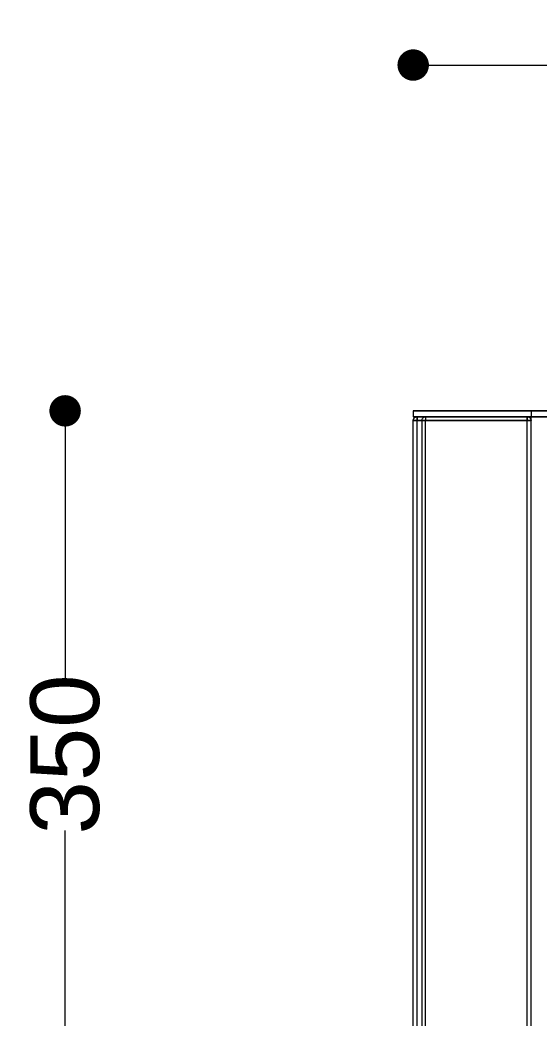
# Model space of a CAD drawing. Header units: millimetres. Extents: x 27990 to 31024, y 14151 to 18280.
# Drawn here: x 28830 to 29094, y 16992 to 17501 of the extents above; entities that cross this region are included whole.
import ezdxf

# ---------------------------------------------------------------- set-up
doc = ezdxf.new("R2010")
doc.units = ezdxf.units.MM
doc.header["$LTSCALE"] = 3
doc.layers.add('Warstwa 1', color=7, linetype='Continuous')
doc.styles.get("Standard").update_dxf_attribs({"font": 'arial.ttf'})
doc.dimstyles.new('MATEUSZ', dxfattribs={"dimtxt": 35, "dimasz": 16, "dimexe": 0.18, "dimexo": 0.0625, "dimgap": 0.09, "dimtad": 0, "dimdec": 0, "dimdsep": 46, "dimtxsty": 'Standard', "dimblk": 'DOT', "dimcen": 0.09, "dimse1": 1, "dimse2": 1, "dimadec": 0, "dimazin": 0, "dimtfac": 1, "dimtdec": 0, "dimtofl": 0, "dimtmove": 0, "dimatfit": 3, "dimfxl": 0, "dimtolj": 1, "dimtzin": 0, "dimlwd": 9, "dimlwe": 9, "dimarcsym": 0})

# ---------------------------------------------------------------- blocks, each defined once
blk = doc.blocks.new('_Dot')
at = {"color": 0, "linetype": 'ByBlock', "lineweight": -2}
blk.add_line((-0.5, 0), (-1, 0), dxfattribs=at)
at = {"color": 0, "linetype": 'ByBlock', "const_width": 0.5}
blk.add_lwpolyline([(-0.25, 0, 1), (0.25, 0, 1)], format="xyb", close=True, dxfattribs=at)
blk = doc.blocks.new('*D19')
at = {"color": 0, "lineweight": 9}
for p, q in [((28852.85, 17285.67), (28852.85, 17165.36)), ((28852.85, 16967.67), (28852.85, 17087.99))]:
    blk.add_line(p, q, dxfattribs=at)
at = {"layer": 'Defpoints', "color": 0}
for p in [(29029.91, 17301.67), (28852.85, 16951.67), (29029.91, 16951.67)]:
    blk.add_point(p, dxfattribs=at)
at = {"color": 0, "lineweight": 9, "xscale": 16, "yscale": 16, "zscale": 16}
for p, rotation in [((28852.85, 17301.67), 90), ((28852.85, 16951.67), 270)]:
    blk.add_blockref('_Dot', p, dxfattribs=dict(at, rotation=rotation))
at = {"color": 0, "insert": (28852.85, 17126.67), "char_height": 35, "attachment_point": 5, "rotation": 90}
blk.add_mtext('\\A1;350', dxfattribs=at)
blk = doc.blocks.new('*D20')
at = {"color": 0, "lineweight": 9}
for p, q in [((29045.91, 17477.79), (29190.51, 17477.79)), ((29413.91, 17477.79), (29269.31, 17477.79))]:
    blk.add_line(p, q, dxfattribs=at)
at = {"layer": 'Defpoints', "color": 0}
for p in [(29429.91, 17477.79), (29029.91, 17301.67), (29429.91, 17301.67)]:
    blk.add_point(p, dxfattribs=at)
at = {"color": 0, "lineweight": 9, "xscale": 16, "yscale": 16, "zscale": 16, "rotation": 180}
blk.add_blockref('_Dot', (29029.91, 17477.79), dxfattribs=at)
at = {"color": 0, "lineweight": 9, "xscale": 16, "yscale": 16, "zscale": 16}
blk.add_blockref('_Dot', (29429.91, 17477.79), dxfattribs=at)
at = {"color": 0, "insert": (29229.91, 17477.79), "char_height": 35, "attachment_point": 5}
blk.add_mtext('\\A1;400', dxfattribs=at)

msp = doc.modelspace()

# ---------------------------------------------------------------- linework, layer by layer
at = {"layer": 'Warstwa 1', "lineweight": 15}
for points in [[(29029.91, 17301.67), (29089.91, 17301.67)], [(29029.91, 17301.67), (29029.91, 17298.67)], [(29029.91, 17301.67), (29029.91, 17301.67)], [(29029.91, 17301.67), (29029.91, 17298.67)], [(29089.91, 17301.67), (29029.91, 17301.67)], [(29369.91, 17301.67), (29089.91, 17301.67)], [(29089.91, 17301.67), (29089.91, 17298.67)], [(29089.91, 17301.67), (29369.91, 17301.67)], [(29089.91, 17301.67), (29089.91, 17298.67)], [(29029.91, 17298.67), (29089.91, 17298.67)], [(29029.91, 17298.67), (29029.91, 17298.67)], [(29089.91, 17298.67), (29029.91, 17298.67)], [(29031.91, 17296.67), (29029.91, 17296.67)], [(29029.91, 16956.67), (29029.91, 17296.67)], [(29029.91, 16956.67), (29029.91, 17296.67)], [(29029.91, 17296.67), (29031.91, 17296.67)], [(29031.91, 17296.67), (29029.91, 17296.67)], [(29029.91, 16956.67), (29029.91, 17296.67)], [(29029.91, 16956.67), (29029.91, 17296.67)], [(29029.91, 17296.67), (29031.91, 17296.67)], [(29031.91, 17296.67), (29029.91, 17296.67)], [(29029.91, 17296.67), (29031.91, 17296.67)], [(29029.91, 16956.67), (29029.91, 17296.67)], [(29029.91, 16956.67), (29029.91, 17296.67)], [(29031.91, 17296.67), (29029.91, 17296.67)], [(29029.91, 16956.67), (29029.91, 17296.67)], [(29029.91, 16956.67), (29029.91, 17296.67)], [(29029.91, 17296.67), (29031.91, 17296.67)], [(29031.91, 17296.67), (29029.91, 17296.67)], [(29029.91, 17296.67), (29031.91, 17296.67)], [(29029.91, 16956.67), (29029.91, 17296.67)], [(29029.91, 16956.67), (29029.91, 17296.67)], [(29031.91, 17296.67), (29029.91, 17296.67)], [(29029.91, 16956.67), (29029.91, 17296.67)], [(29029.91, 17296.67), (29031.91, 17296.67)], [(29029.91, 16956.67), (29029.91, 17296.67)], [(29031.91, 17296.67), (29029.91, 17296.67)], [(29029.91, 16956.67), (29029.91, 17296.67)], [(29029.91, 16956.67), (29029.91, 17296.67)], [(29029.91, 17296.67), (29031.91, 17296.67)], [(29031.91, 17296.67), (29029.91, 17296.67)], [(29029.91, 16956.67), (29029.91, 17296.67)], [(29029.91, 16956.67), (29029.91, 17296.67)], [(29029.91, 17296.67), (29031.91, 17296.67)], [(29029.91, 17296.67), (29031.91, 17296.67)], [(29031.91, 17296.67), (29029.91, 17296.67)], [(29029.91, 16956.67), (29029.91, 17296.67)], [(29029.91, 16956.67), (29029.91, 17296.67)], [(29031.91, 17296.67), (29029.91, 17296.67)], [(29029.91, 16956.67), (29029.91, 17296.67)], [(29029.91, 16956.67), (29029.91, 17296.67)], [(29029.91, 17296.67), (29031.91, 17296.67)], [(29087.91, 17298.67), (29031.91, 17298.67)], [(29031.91, 17298.67), (29031.91, 17296.67)], [(29031.91, 17298.67), (29087.91, 17298.67)], [(29031.91, 17296.67), (29031.91, 17298.67)], [(29087.91, 17298.67), (29031.91, 17298.67)], [(29031.91, 17298.67), (29031.91, 17296.67)], [(29031.91, 17298.67), (29087.91, 17298.67)], [(29031.91, 17296.67), (29031.91, 17298.67)], [(29031.91, 17298.67), (29031.91, 17296.67)], [(29087.91, 17298.67), (29031.91, 17298.67)], [(29031.91, 17298.67), (29087.91, 17298.67)], [(29031.91, 17296.67), (29031.91, 17298.67)], [(29087.91, 17298.67), (29031.91, 17298.67)], [(29031.91, 17298.67), (29031.91, 17296.67)], [(29031.91, 17298.67), (29087.91, 17298.67)], [(29031.91, 17296.67), (29031.91, 17298.67)], [(29031.91, 17298.67), (29031.91, 17296.67)], [(29087.91, 17298.67), (29031.91, 17298.67)], [(29031.91, 17298.67), (29087.91, 17298.67)], [(29031.91, 17296.67), (29031.91, 17298.67)], [(29031.91, 17298.67), (29031.91, 17296.67)], [(29087.91, 17298.67), (29031.91, 17298.67)], [(29031.91, 17298.67), (29087.91, 17298.67)], [(29031.91, 17296.67), (29031.91, 17298.67)], [(29087.91, 17298.67), (29031.91, 17298.67)], [(29031.91, 17298.67), (29031.91, 17296.67)], [(29031.91, 17298.67), (29087.91, 17298.67)], [(29031.91, 17296.67), (29031.91, 17298.67)], [(29087.91, 17298.67), (29031.91, 17298.67)], [(29031.91, 17298.67), (29031.91, 17296.67)], [(29031.91, 17298.67), (29087.91, 17298.67)], [(29031.91, 17296.67), (29031.91, 17298.67)], [(29031.91, 17298.67), (29031.91, 17296.67)], [(29087.91, 17298.67), (29031.91, 17298.67)], [(29031.91, 17298.67), (29087.91, 17298.67)], [(29031.91, 17296.67), (29031.91, 17298.67)], [(29087.91, 17298.67), (29031.91, 17298.67)], [(29031.91, 17298.67), (29031.91, 17296.67)], [(29031.91, 17298.67), (29087.91, 17298.67)], [(29031.91, 17296.67), (29031.91, 17298.67)], [(29031.91, 16956.67), (29031.91, 17296.67)], [(29031.91, 16956.67), (29031.91, 17296.67)], [(29087.91, 17296.67), (29031.91, 17296.67)], [(29031.91, 17296.67), (29087.91, 17296.67)], [(29031.91, 16956.67), (29031.91, 17296.67)], [(29031.91, 16956.67), (29031.91, 17296.67)], [(29087.91, 17296.67), (29031.91, 17296.67)], [(29031.91, 17296.67), (29087.91, 17296.67)], [(29087.91, 17296.67), (29031.91, 17296.67)], [(29031.91, 17296.67), (29087.91, 17296.67)], [(29031.91, 16956.67), (29031.91, 17296.67)], [(29031.91, 16956.67), (29031.91, 17296.67)], [(29031.91, 16956.67), (29031.91, 17296.67)], [(29031.91, 16956.67), (29031.91, 17296.67)], [(29087.91, 17296.67), (29031.91, 17296.67)], [(29031.91, 17296.67), (29087.91, 17296.67)], [(29031.91, 16956.67), (29031.91, 17296.67)], [(29087.91, 17296.67), (29031.91, 17296.67)], [(29031.91, 17296.67), (29087.91, 17296.67)], [(29031.91, 16956.67), (29031.91, 17296.67)], [(29031.91, 16956.67), (29031.91, 17296.67)], [(29087.91, 17296.67), (29031.91, 17296.67)], [(29031.91, 17296.67), (29087.91, 17296.67)], [(29031.91, 16956.67), (29031.91, 17296.67)], [(29031.91, 16956.67), (29031.91, 17296.67)], [(29031.91, 16956.67), (29031.91, 17296.67)], [(29087.91, 17296.67), (29031.91, 17296.67)], [(29031.91, 17296.67), (29087.91, 17296.67)], [(29031.91, 16956.67), (29031.91, 17296.67)], [(29031.91, 16956.67), (29031.91, 17296.67)], [(29087.91, 17296.67), (29031.91, 17296.67)], [(29031.91, 17296.67), (29087.91, 17296.67)], [(29031.91, 16956.67), (29031.91, 17296.67)], [(29087.91, 17296.67), (29031.91, 17296.67)], [(29031.91, 17296.67), (29087.91, 17296.67)], [(29031.91, 16956.67), (29031.91, 17296.67)], [(29031.91, 16956.67), (29031.91, 17296.67)], [(29031.91, 16956.67), (29031.91, 17296.67)], [(29087.91, 17296.67), (29031.91, 17296.67)], [(29031.91, 17296.67), (29087.91, 17296.67)], [(29034.4, 16956.67), (29034.4, 17296.67)], [(29034.4, 17296.67), (29087.84, 17296.67)], [(29034.4, 16956.67), (29034.4, 17296.67)], [(29034.4, 17296.67), (29087.84, 17296.67)], [(29036.25, 17298.67), (29036.25, 17296.67)], [(29036.25, 17298.67), (29087.91, 17298.67)], [(29087.91, 17298.67), (29036.25, 17298.67)], [(29036.25, 17298.67), (29036.25, 17296.67)], [(29036.25, 17298.67), (29087.91, 17298.67)], [(29087.91, 17298.67), (29036.25, 17298.67)], [(29036.25, 16956.67), (29036.25, 17296.67)], [(29087.91, 17296.67), (29036.25, 17296.67)], [(29036.25, 16956.67), (29036.25, 17296.67)], [(29087.91, 17296.67), (29036.25, 17296.67)], [(29087.84, 17296.67), (29089.91, 17296.67)], [(29087.84, 16956.67), (29087.84, 17296.67)], [(29087.84, 17296.67), (29089.91, 17296.67)], [(29087.84, 16956.67), (29087.84, 17296.67)], [(29087.91, 17296.67), (29087.91, 17298.67)], [(29087.91, 17296.67), (29087.91, 17298.67)], [(29087.91, 17298.67), (29087.91, 17296.67)], [(29087.91, 17296.67), (29087.91, 17298.67)], [(29087.91, 17298.67), (29087.91, 17296.67)], [(29087.91, 17298.67), (29087.91, 17296.67)], [(29087.91, 17298.67), (29087.91, 17296.67)], [(29087.91, 17296.67), (29087.91, 17298.67)], [(29087.91, 17298.67), (29087.91, 17296.67)], [(29087.91, 17296.67), (29087.91, 17298.67)], [(29087.91, 17298.67), (29087.91, 17296.67)], [(29087.91, 17298.67), (29087.91, 17296.67)], [(29087.91, 17298.67), (29087.91, 17296.67)], [(29087.91, 17296.67), (29087.91, 17298.67)], [(29087.91, 17298.67), (29087.91, 17296.67)], [(29087.91, 17296.67), (29087.91, 17298.67)], [(29087.91, 17298.67), (29087.91, 17296.67)], [(29089.91, 17296.67), (29087.91, 17296.67)], [(29087.91, 16956.67), (29087.91, 17296.67)], [(29089.91, 17296.67), (29087.91, 17296.67)], [(29087.91, 16956.67), (29087.91, 17296.67)], [(29089.91, 17296.67), (29087.91, 17296.67)], [(29087.91, 16956.67), (29087.91, 17296.67)], [(29087.91, 16956.67), (29087.91, 17296.67)], [(29087.91, 17296.67), (29089.91, 17296.67)], [(29089.91, 17296.67), (29087.91, 17296.67)], [(29087.91, 16956.67), (29087.91, 17296.67)], [(29087.91, 16956.67), (29087.91, 17296.67)], [(29087.91, 17296.67), (29089.91, 17296.67)], [(29089.91, 17296.67), (29087.91, 17296.67)], [(29087.91, 16956.67), (29087.91, 17296.67)], [(29087.91, 16956.67), (29087.91, 17296.67)], [(29087.91, 17296.67), (29089.91, 17296.67)], [(29089.91, 17296.67), (29087.91, 17296.67)], [(29087.91, 16956.67), (29087.91, 17296.67)], [(29087.91, 16956.67), (29087.91, 17296.67)], [(29087.91, 17296.67), (29089.91, 17296.67)], [(29087.91, 16956.67), (29087.91, 17296.67)], [(29087.91, 17296.67), (29089.91, 17296.67)], [(29089.91, 17296.67), (29087.91, 17296.67)], [(29087.91, 16956.67), (29087.91, 17296.67)], [(29087.91, 16956.67), (29087.91, 17296.67)], [(29087.91, 17296.67), (29089.91, 17296.67)], [(29089.91, 17296.67), (29087.91, 17296.67)], [(29087.91, 16956.67), (29087.91, 17296.67)], [(29089.91, 17296.67), (29087.91, 17296.67)], [(29087.91, 16956.67), (29087.91, 17296.67)], [(29087.91, 16956.67), (29087.91, 17296.67)], [(29087.91, 17296.67), (29089.91, 17296.67)], [(29089.91, 17296.67), (29087.91, 17296.67)], [(29087.91, 16956.67), (29087.91, 17296.67)], [(29087.91, 16956.67), (29087.91, 17296.67)], [(29087.91, 17296.67), (29089.91, 17296.67)], [(29087.91, 16956.67), (29087.91, 17296.67)], [(29087.91, 17296.67), (29089.91, 17296.67)], [(29089.91, 17296.67), (29087.91, 17296.67)], [(29087.91, 16956.67), (29087.91, 17296.67)], [(29089.91, 17296.67), (29087.91, 17296.67)], [(29087.91, 16956.67), (29087.91, 17296.67)], [(29087.91, 16956.67), (29087.91, 17296.67)], [(29087.91, 17296.67), (29089.91, 17296.67)], [(29369.91, 17298.67), (29089.91, 17298.67)], [(29089.91, 17298.67), (29369.91, 17298.67)], [(29089.91, 16954.67), (29089.91, 17298.67)], [(29089.91, 17298.67), (29092.91, 17298.67)], [(29089.91, 16954.67), (29089.91, 17298.67)], [(29089.91, 17298.67), (29092.91, 17298.67)], [(29089.91, 17298.67), (29089.91, 17298.67)], [(29089.91, 16956.67), (29089.91, 17296.67)], [(29089.91, 16956.67), (29089.91, 17296.67)], [(29089.91, 16956.67), (29089.91, 17296.67)], [(29089.91, 16956.67), (29089.91, 17296.67)], [(29089.91, 16956.67), (29089.91, 17296.67)], [(29089.91, 16956.67), (29089.91, 17296.67)], [(29089.91, 16956.67), (29089.91, 17296.67)], [(29089.91, 16956.67), (29089.91, 17296.67)], [(29089.91, 16956.67), (29089.91, 17296.67)], [(29089.91, 16956.67), (29089.91, 17296.67)], [(29089.91, 16956.67), (29089.91, 17296.67)], [(29089.91, 16956.67), (29089.91, 17296.67)], [(29089.91, 16956.67), (29089.91, 17296.67)], [(29089.91, 16956.67), (29089.91, 17296.67)], [(29089.91, 16956.67), (29089.91, 17296.67)], [(29089.91, 16956.67), (29089.91, 17296.67)], [(29089.91, 16956.67), (29089.91, 17296.67)], [(29089.91, 16956.67), (29089.91, 17296.67)], [(29089.91, 16956.67), (29089.91, 17296.67)], [(29089.91, 16956.67), (29089.91, 17296.67)], [(29089.91, 16956.67), (29089.91, 17296.67)], [(29089.91, 16956.67), (29089.91, 17296.67)], [(29089.91, 16956.67), (29089.91, 17296.67)], [(29089.91, 16956.67), (29089.91, 17296.67)], [(29092.91, 17298.67), (29092.91, 17298.67)]]:
    msp.add_lwpolyline(points, dxfattribs=at)
for points, knots in [([(29031.91, 17298.67), (29031.66, 17298.67), (29031.4, 17298.62), (29031.15, 17298.52), (29030.64, 17298.31), (29030.28, 17297.95), (29030.07, 17297.44), (29029.97, 17297.18), (29029.91, 17296.93), (29029.91, 17296.67)], [0, 0, 0, 0, 1, 1, 1, 2, 2, 2, 3, 3, 3, 3]), ([(29029.91, 17296.67), (29029.91, 17296.93), (29029.97, 17297.18), (29030.07, 17297.44), (29030.28, 17297.95), (29030.64, 17298.31), (29031.15, 17298.52), (29031.4, 17298.62), (29031.66, 17298.67), (29031.91, 17298.67)], [0, 0, 0, 0, 1, 1, 1, 2, 2, 2, 3, 3, 3, 3]), ([(29031.91, 17298.67), (29031.66, 17298.67), (29031.4, 17298.62), (29031.15, 17298.52), (29030.64, 17298.31), (29030.28, 17297.95), (29030.07, 17297.44), (29029.97, 17297.18), (29029.91, 17296.93), (29029.91, 17296.67)], [0, 0, 0, 0, 1, 1, 1, 2, 2, 2, 3, 3, 3, 3]), ([(29029.91, 17296.67), (29029.91, 17296.93), (29029.97, 17297.18), (29030.07, 17297.44), (29030.28, 17297.95), (29030.64, 17298.31), (29031.15, 17298.52), (29031.4, 17298.62), (29031.66, 17298.67), (29031.91, 17298.67)], [0, 0, 0, 0, 1, 1, 1, 2, 2, 2, 3, 3, 3, 3]), ([(29029.91, 17296.67), (29029.91, 17296.93), (29029.97, 17297.18), (29030.07, 17297.44), (29030.28, 17297.95), (29030.64, 17298.31), (29031.15, 17298.52), (29031.4, 17298.62), (29031.66, 17298.67), (29031.91, 17298.67)], [0, 0, 0, 0, 1, 1, 1, 2, 2, 2, 3, 3, 3, 3]), ([(29031.91, 17298.67), (29031.66, 17298.67), (29031.4, 17298.62), (29031.15, 17298.52), (29030.64, 17298.31), (29030.28, 17297.95), (29030.07, 17297.44), (29029.97, 17297.18), (29029.91, 17296.93), (29029.91, 17296.67)], [0, 0, 0, 0, 1, 1, 1, 2, 2, 2, 3, 3, 3, 3]), ([(29031.91, 17298.67), (29031.66, 17298.67), (29031.4, 17298.62), (29031.15, 17298.52), (29030.64, 17298.31), (29030.28, 17297.95), (29030.07, 17297.44), (29029.97, 17297.18), (29029.91, 17296.93), (29029.91, 17296.67)], [0, 0, 0, 0, 1, 1, 1, 2, 2, 2, 3, 3, 3, 3]), ([(29029.91, 17296.67), (29029.91, 17296.93), (29029.97, 17297.18), (29030.07, 17297.44), (29030.28, 17297.95), (29030.64, 17298.31), (29031.15, 17298.52), (29031.4, 17298.62), (29031.66, 17298.67), (29031.91, 17298.67)], [0, 0, 0, 0, 1, 1, 1, 2, 2, 2, 3, 3, 3, 3]), ([(29031.91, 17298.67), (29031.66, 17298.67), (29031.4, 17298.62), (29031.15, 17298.52), (29030.64, 17298.31), (29030.28, 17297.95), (29030.07, 17297.44), (29029.97, 17297.18), (29029.91, 17296.93), (29029.91, 17296.67)], [0, 0, 0, 0, 1, 1, 1, 2, 2, 2, 3, 3, 3, 3]), ([(29029.91, 17296.67), (29029.91, 17296.93), (29029.97, 17297.18), (29030.07, 17297.44), (29030.28, 17297.95), (29030.64, 17298.31), (29031.15, 17298.52), (29031.4, 17298.62), (29031.66, 17298.67), (29031.91, 17298.67)], [0, 0, 0, 0, 1, 1, 1, 2, 2, 2, 3, 3, 3, 3]), ([(29031.91, 17298.67), (29031.66, 17298.67), (29031.4, 17298.62), (29031.15, 17298.52), (29030.64, 17298.31), (29030.28, 17297.95), (29030.07, 17297.44), (29029.97, 17297.18), (29029.91, 17296.93), (29029.91, 17296.67)], [0, 0, 0, 0, 1, 1, 1, 2, 2, 2, 3, 3, 3, 3]), ([(29029.91, 17296.67), (29029.91, 17296.93), (29029.97, 17297.18), (29030.07, 17297.44), (29030.28, 17297.95), (29030.64, 17298.31), (29031.15, 17298.52), (29031.4, 17298.62), (29031.66, 17298.67), (29031.91, 17298.67)], [0, 0, 0, 0, 1, 1, 1, 2, 2, 2, 3, 3, 3, 3]), ([(29031.91, 17298.67), (29031.66, 17298.67), (29031.4, 17298.62), (29031.15, 17298.52), (29030.64, 17298.31), (29030.28, 17297.95), (29030.07, 17297.44), (29029.97, 17297.18), (29029.91, 17296.93), (29029.91, 17296.67)], [0, 0, 0, 0, 1, 1, 1, 2, 2, 2, 3, 3, 3, 3]), ([(29029.91, 17296.67), (29029.91, 17296.93), (29029.97, 17297.18), (29030.07, 17297.44), (29030.28, 17297.95), (29030.64, 17298.31), (29031.15, 17298.52), (29031.4, 17298.62), (29031.66, 17298.67), (29031.91, 17298.67)], [0, 0, 0, 0, 1, 1, 1, 2, 2, 2, 3, 3, 3, 3]), ([(29031.91, 17298.67), (29031.66, 17298.67), (29031.4, 17298.62), (29031.15, 17298.52), (29030.64, 17298.31), (29030.28, 17297.95), (29030.07, 17297.44), (29029.97, 17297.18), (29029.91, 17296.93), (29029.91, 17296.67)], [0, 0, 0, 0, 1, 1, 1, 2, 2, 2, 3, 3, 3, 3]), ([(29029.91, 17296.67), (29029.91, 17296.93), (29029.97, 17297.18), (29030.07, 17297.44), (29030.28, 17297.95), (29030.64, 17298.31), (29031.15, 17298.52), (29031.4, 17298.62), (29031.66, 17298.67), (29031.91, 17298.67)], [0, 0, 0, 0, 1, 1, 1, 2, 2, 2, 3, 3, 3, 3]), ([(29031.91, 17298.67), (29031.66, 17298.67), (29031.4, 17298.62), (29031.15, 17298.52), (29030.64, 17298.31), (29030.28, 17297.95), (29030.07, 17297.44), (29029.97, 17297.18), (29029.91, 17296.93), (29029.91, 17296.67)], [0, 0, 0, 0, 1, 1, 1, 2, 2, 2, 3, 3, 3, 3]), ([(29029.91, 17296.67), (29029.91, 17296.93), (29029.97, 17297.18), (29030.07, 17297.44), (29030.28, 17297.95), (29030.64, 17298.31), (29031.15, 17298.52), (29031.4, 17298.62), (29031.66, 17298.67), (29031.91, 17298.67)], [0, 0, 0, 0, 1, 1, 1, 2, 2, 2, 3, 3, 3, 3]), ([(29031.91, 17298.67), (29031.66, 17298.67), (29031.4, 17298.62), (29031.15, 17298.52), (29030.64, 17298.31), (29030.28, 17297.95), (29030.07, 17297.44), (29029.97, 17297.18), (29029.91, 17296.93), (29029.91, 17296.67)], [0, 0, 0, 0, 1, 1, 1, 2, 2, 2, 3, 3, 3, 3]), ([(29029.91, 17296.67), (29029.91, 17296.93), (29029.97, 17297.18), (29030.07, 17297.44), (29030.28, 17297.95), (29030.64, 17298.31), (29031.15, 17298.52), (29031.4, 17298.62), (29031.66, 17298.67), (29031.91, 17298.67)], [0, 0, 0, 0, 1, 1, 1, 2, 2, 2, 3, 3, 3, 3]), ([(29036.25, 17296.67), (29035.97, 17296.67), (29035.42, 17296.67), (29035.18, 17296.67), (29035.01, 17296.67), (29034.98, 17296.67), (29034.73, 17296.67), (29034.59, 17296.67), (29034.38, 17296.67), (29034.32, 17296.67), (29034.27, 17296.67), (29034.31, 17296.67), (29034.4, 17296.67)], [0, 0, 0, 0, 1, 1, 1, 2, 2, 2, 3, 3, 3, 4, 4, 4, 4]), ([(29036.25, 17296.67), (29035.97, 17296.67), (29035.42, 17296.67), (29035.18, 17296.67), (29035.01, 17296.67), (29034.98, 17296.67), (29034.73, 17296.67), (29034.59, 17296.67), (29034.38, 17296.67), (29034.32, 17296.67), (29034.27, 17296.67), (29034.31, 17296.67), (29034.4, 17296.67)], [0, 0, 0, 0, 1, 1, 1, 2, 2, 2, 3, 3, 3, 4, 4, 4, 4]), ([(29034.4, 17296.67), (29034.4, 17296.92), (29034.44, 17297.17), (29034.53, 17297.42), (29034.71, 17297.91), (29035.04, 17298.27), (29035.52, 17298.5), (29035.76, 17298.62), (29036, 17298.67), (29036.25, 17298.67)], [0, 0, 0, 0, 1, 1, 1, 2, 2, 2, 3, 3, 3, 3]), ([(29034.4, 17296.67), (29034.4, 17296.92), (29034.44, 17297.17), (29034.53, 17297.42), (29034.71, 17297.91), (29035.04, 17298.27), (29035.52, 17298.5), (29035.76, 17298.62), (29036, 17298.67), (29036.25, 17298.67)], [0, 0, 0, 0, 1, 1, 1, 2, 2, 2, 3, 3, 3, 3]), ([(29087.91, 17298.67), (29087.89, 17298.67), (29087.9, 17298.64), (29087.9, 17298.61), (29087.9, 17298.58), (29087.89, 17298.56), (29087.89, 17298.53), (29087.88, 17298.5), (29087.88, 17298.46), (29087.88, 17298.43), (29087.88, 17298.38), (29087.87, 17298.34), (29087.87, 17298.3), (29087.87, 17298.25), (29087.87, 17298.19), (29087.87, 17298.14), (29087.86, 17298.07), (29087.86, 17298), (29087.86, 17297.93), (29087.86, 17297.82), (29087.85, 17297.71), (29087.85, 17297.59), (29087.85, 17297.45), (29087.85, 17297.32), (29087.85, 17297.18), (29087.84, 17297.01), (29087.84, 17296.84), (29087.84, 17296.67)], [0, 0, 0, 0, 1, 1, 1, 2, 2, 2, 3, 3, 3, 4, 4, 4, 5, 5, 5, 6, 6, 6, 7, 7, 7, 8, 8, 8, 9, 9, 9, 9]), ([(29087.91, 17298.67), (29087.89, 17298.67), (29087.9, 17298.64), (29087.9, 17298.61), (29087.9, 17298.58), (29087.89, 17298.56), (29087.89, 17298.53), (29087.88, 17298.5), (29087.88, 17298.46), (29087.88, 17298.43), (29087.88, 17298.38), (29087.87, 17298.34), (29087.87, 17298.3), (29087.87, 17298.25), (29087.87, 17298.19), (29087.87, 17298.14), (29087.86, 17298.07), (29087.86, 17298), (29087.86, 17297.93), (29087.86, 17297.82), (29087.85, 17297.71), (29087.85, 17297.59), (29087.85, 17297.45), (29087.85, 17297.32), (29087.85, 17297.18), (29087.84, 17297.01), (29087.84, 17296.84), (29087.84, 17296.67)], [0, 0, 0, 0, 1, 1, 1, 2, 2, 2, 3, 3, 3, 4, 4, 4, 5, 5, 5, 6, 6, 6, 7, 7, 7, 8, 8, 8, 9, 9, 9, 9]), ([(29087.91, 17298.67), (29088.17, 17298.67), (29088.42, 17298.62), (29088.68, 17298.52), (29089.18, 17298.31), (29089.54, 17297.95), (29089.75, 17297.44), (29089.86, 17297.18), (29089.91, 17296.93), (29089.91, 17296.67)], [0, 0, 0, 0, 1, 1, 1, 2, 2, 2, 3, 3, 3, 3]), ([(29089.91, 17296.67), (29089.91, 17296.93), (29089.86, 17297.18), (29089.75, 17297.44), (29089.54, 17297.95), (29089.18, 17298.31), (29088.68, 17298.52), (29088.42, 17298.62), (29088.17, 17298.67), (29087.91, 17298.67)], [0, 0, 0, 0, 1, 1, 1, 2, 2, 2, 3, 3, 3, 3]), ([(29087.91, 17298.67), (29088.17, 17298.67), (29088.42, 17298.62), (29088.68, 17298.52), (29089.18, 17298.31), (29089.54, 17297.95), (29089.75, 17297.44), (29089.86, 17297.18), (29089.91, 17296.93), (29089.91, 17296.67)], [0, 0, 0, 0, 1, 1, 1, 2, 2, 2, 3, 3, 3, 3]), ([(29089.91, 17296.67), (29089.91, 17296.93), (29089.86, 17297.18), (29089.75, 17297.44), (29089.54, 17297.95), (29089.18, 17298.31), (29088.68, 17298.52), (29088.42, 17298.62), (29088.17, 17298.67), (29087.91, 17298.67)], [0, 0, 0, 0, 1, 1, 1, 2, 2, 2, 3, 3, 3, 3]), ([(29087.91, 17298.67), (29088.17, 17298.67), (29088.42, 17298.62), (29088.68, 17298.52), (29089.18, 17298.31), (29089.54, 17297.95), (29089.75, 17297.44), (29089.86, 17297.18), (29089.91, 17296.93), (29089.91, 17296.67)], [0, 0, 0, 0, 1, 1, 1, 2, 2, 2, 3, 3, 3, 3]), ([(29089.91, 17296.67), (29089.91, 17296.93), (29089.86, 17297.18), (29089.75, 17297.44), (29089.54, 17297.95), (29089.18, 17298.31), (29088.68, 17298.52), (29088.42, 17298.62), (29088.17, 17298.67), (29087.91, 17298.67)], [0, 0, 0, 0, 1, 1, 1, 2, 2, 2, 3, 3, 3, 3]), ([(29087.91, 17298.67), (29088.17, 17298.67), (29088.42, 17298.62), (29088.68, 17298.52), (29089.18, 17298.31), (29089.54, 17297.95), (29089.75, 17297.44), (29089.86, 17297.18), (29089.91, 17296.93), (29089.91, 17296.67)], [0, 0, 0, 0, 1, 1, 1, 2, 2, 2, 3, 3, 3, 3]), ([(29089.91, 17296.67), (29089.91, 17296.93), (29089.86, 17297.18), (29089.75, 17297.44), (29089.54, 17297.95), (29089.18, 17298.31), (29088.68, 17298.52), (29088.42, 17298.62), (29088.17, 17298.67), (29087.91, 17298.67)], [0, 0, 0, 0, 1, 1, 1, 2, 2, 2, 3, 3, 3, 3]), ([(29087.91, 17296.67), (29087.91, 17296.84), (29087.91, 17297.02), (29087.91, 17297.19), (29087.91, 17297.34), (29087.91, 17297.49), (29087.91, 17297.63), (29087.91, 17297.74), (29087.91, 17297.84), (29087.91, 17297.95), (29087.91, 17298.01), (29087.91, 17298.08), (29087.91, 17298.15), (29087.91, 17298.21), (29087.91, 17298.28), (29087.91, 17298.34), (29087.91, 17298.38), (29087.91, 17298.42), (29087.91, 17298.45), (29087.91, 17298.48), (29087.91, 17298.49), (29087.91, 17298.53), (29087.91, 17298.57), (29087.92, 17298.61), (29087.91, 17298.64), (29087.91, 17298.65), (29087.91, 17298.66), (29087.91, 17298.67), (29087.92, 17298.67), (29087.92, 17298.67), (29087.91, 17298.67)], [0, 0, 0, 0, 1, 1, 1, 2, 2, 2, 3, 3, 3, 4, 4, 4, 5, 5, 5, 6, 6, 6, 7, 7, 7, 8, 8, 8, 9, 9, 9, 10, 10, 10, 10]), ([(29087.91, 17296.67), (29087.91, 17296.84), (29087.91, 17297.02), (29087.91, 17297.19), (29087.91, 17297.34), (29087.91, 17297.49), (29087.91, 17297.63), (29087.91, 17297.74), (29087.91, 17297.84), (29087.91, 17297.95), (29087.91, 17298.01), (29087.91, 17298.08), (29087.91, 17298.15), (29087.91, 17298.21), (29087.91, 17298.28), (29087.91, 17298.34), (29087.91, 17298.38), (29087.91, 17298.42), (29087.91, 17298.45), (29087.91, 17298.48), (29087.91, 17298.49), (29087.91, 17298.53), (29087.91, 17298.57), (29087.92, 17298.61), (29087.91, 17298.64), (29087.91, 17298.65), (29087.91, 17298.66), (29087.91, 17298.67), (29087.92, 17298.67), (29087.92, 17298.67), (29087.91, 17298.67)], [0, 0, 0, 0, 1, 1, 1, 2, 2, 2, 3, 3, 3, 4, 4, 4, 5, 5, 5, 6, 6, 6, 7, 7, 7, 8, 8, 8, 9, 9, 9, 10, 10, 10, 10]), ([(29087.91, 17298.67), (29088.17, 17298.67), (29088.42, 17298.62), (29088.68, 17298.52), (29089.18, 17298.31), (29089.54, 17297.95), (29089.75, 17297.44), (29089.86, 17297.18), (29089.91, 17296.93), (29089.91, 17296.67)], [0, 0, 0, 0, 1, 1, 1, 2, 2, 2, 3, 3, 3, 3]), ([(29089.91, 17296.67), (29089.91, 17296.93), (29089.86, 17297.18), (29089.75, 17297.44), (29089.54, 17297.95), (29089.18, 17298.31), (29088.68, 17298.52), (29088.42, 17298.62), (29088.17, 17298.67), (29087.91, 17298.67)], [0, 0, 0, 0, 1, 1, 1, 2, 2, 2, 3, 3, 3, 3]), ([(29087.91, 17298.67), (29088.17, 17298.67), (29088.42, 17298.62), (29088.68, 17298.52), (29089.18, 17298.31), (29089.54, 17297.95), (29089.75, 17297.44), (29089.86, 17297.18), (29089.91, 17296.93), (29089.91, 17296.67)], [0, 0, 0, 0, 1, 1, 1, 2, 2, 2, 3, 3, 3, 3]), ([(29089.91, 17296.67), (29089.91, 17296.93), (29089.86, 17297.18), (29089.75, 17297.44), (29089.54, 17297.95), (29089.18, 17298.31), (29088.68, 17298.52), (29088.42, 17298.62), (29088.17, 17298.67), (29087.91, 17298.67)], [0, 0, 0, 0, 1, 1, 1, 2, 2, 2, 3, 3, 3, 3]), ([(29089.91, 17296.67), (29089.91, 17296.93), (29089.86, 17297.18), (29089.75, 17297.44), (29089.54, 17297.95), (29089.18, 17298.31), (29088.68, 17298.52), (29088.42, 17298.62), (29088.17, 17298.67), (29087.91, 17298.67)], [0, 0, 0, 0, 1, 1, 1, 2, 2, 2, 3, 3, 3, 3]), ([(29087.91, 17298.67), (29088.17, 17298.67), (29088.42, 17298.62), (29088.68, 17298.52), (29089.18, 17298.31), (29089.54, 17297.95), (29089.75, 17297.44), (29089.86, 17297.18), (29089.91, 17296.93), (29089.91, 17296.67)], [0, 0, 0, 0, 1, 1, 1, 2, 2, 2, 3, 3, 3, 3]), ([(29089.91, 17296.67), (29089.91, 17296.93), (29089.86, 17297.18), (29089.75, 17297.44), (29089.54, 17297.95), (29089.18, 17298.31), (29088.68, 17298.52), (29088.42, 17298.62), (29088.17, 17298.67), (29087.91, 17298.67)], [0, 0, 0, 0, 1, 1, 1, 2, 2, 2, 3, 3, 3, 3]), ([(29087.91, 17296.67), (29087.91, 17296.84), (29087.91, 17297.02), (29087.91, 17297.19), (29087.91, 17297.34), (29087.91, 17297.49), (29087.91, 17297.63), (29087.91, 17297.74), (29087.91, 17297.84), (29087.91, 17297.95), (29087.91, 17298.01), (29087.91, 17298.08), (29087.91, 17298.15), (29087.91, 17298.21), (29087.91, 17298.28), (29087.91, 17298.34), (29087.91, 17298.38), (29087.91, 17298.42), (29087.91, 17298.45), (29087.91, 17298.48), (29087.91, 17298.49), (29087.91, 17298.53), (29087.91, 17298.57), (29087.92, 17298.61), (29087.91, 17298.64), (29087.91, 17298.65), (29087.91, 17298.66), (29087.91, 17298.67), (29087.92, 17298.67), (29087.92, 17298.67), (29087.91, 17298.67)], [0, 0, 0, 0, 1, 1, 1, 2, 2, 2, 3, 3, 3, 4, 4, 4, 5, 5, 5, 6, 6, 6, 7, 7, 7, 8, 8, 8, 9, 9, 9, 10, 10, 10, 10]), ([(29087.91, 17298.67), (29088.17, 17298.67), (29088.42, 17298.62), (29088.68, 17298.52), (29089.18, 17298.31), (29089.54, 17297.95), (29089.75, 17297.44), (29089.86, 17297.18), (29089.91, 17296.93), (29089.91, 17296.67)], [0, 0, 0, 0, 1, 1, 1, 2, 2, 2, 3, 3, 3, 3]), ([(29087.91, 17298.67), (29088.17, 17298.67), (29088.42, 17298.62), (29088.68, 17298.52), (29089.18, 17298.31), (29089.54, 17297.95), (29089.75, 17297.44), (29089.86, 17297.18), (29089.91, 17296.93), (29089.91, 17296.67)], [0, 0, 0, 0, 1, 1, 1, 2, 2, 2, 3, 3, 3, 3]), ([(29089.91, 17296.67), (29089.91, 17296.93), (29089.86, 17297.18), (29089.75, 17297.44), (29089.54, 17297.95), (29089.18, 17298.31), (29088.68, 17298.52), (29088.42, 17298.62), (29088.17, 17298.67), (29087.91, 17298.67)], [0, 0, 0, 0, 1, 1, 1, 2, 2, 2, 3, 3, 3, 3]), ([(29087.91, 17296.67), (29087.91, 17296.84), (29087.91, 17297.02), (29087.91, 17297.19), (29087.91, 17297.34), (29087.91, 17297.49), (29087.91, 17297.63), (29087.91, 17297.74), (29087.91, 17297.84), (29087.91, 17297.95), (29087.91, 17298.01), (29087.91, 17298.08), (29087.91, 17298.15), (29087.91, 17298.21), (29087.91, 17298.28), (29087.91, 17298.34), (29087.91, 17298.38), (29087.91, 17298.42), (29087.91, 17298.45), (29087.91, 17298.48), (29087.91, 17298.49), (29087.91, 17298.53), (29087.91, 17298.57), (29087.92, 17298.61), (29087.91, 17298.64), (29087.91, 17298.65), (29087.91, 17298.66), (29087.91, 17298.67), (29087.92, 17298.67), (29087.92, 17298.67), (29087.91, 17298.67)], [0, 0, 0, 0, 1, 1, 1, 2, 2, 2, 3, 3, 3, 4, 4, 4, 5, 5, 5, 6, 6, 6, 7, 7, 7, 8, 8, 8, 9, 9, 9, 10, 10, 10, 10]), ([(29087.91, 17298.67), (29088.17, 17298.67), (29088.42, 17298.62), (29088.68, 17298.52), (29089.18, 17298.31), (29089.54, 17297.95), (29089.75, 17297.44), (29089.86, 17297.18), (29089.91, 17296.93), (29089.91, 17296.67)], [0, 0, 0, 0, 1, 1, 1, 2, 2, 2, 3, 3, 3, 3]), ([(29089.91, 17296.67), (29089.91, 17296.93), (29089.86, 17297.18), (29089.75, 17297.44), (29089.54, 17297.95), (29089.18, 17298.31), (29088.68, 17298.52), (29088.42, 17298.62), (29088.17, 17298.67), (29087.91, 17298.67)], [0, 0, 0, 0, 1, 1, 1, 2, 2, 2, 3, 3, 3, 3]), ([(29089.91, 17296.67), (29089.91, 17296.93), (29089.86, 17297.18), (29089.75, 17297.44), (29089.54, 17297.95), (29089.18, 17298.31), (29088.68, 17298.52), (29088.42, 17298.62), (29088.17, 17298.67), (29087.91, 17298.67)], [0, 0, 0, 0, 1, 1, 1, 2, 2, 2, 3, 3, 3, 3]), ([(29087.91, 17298.67), (29088.17, 17298.67), (29088.42, 17298.62), (29088.68, 17298.52), (29089.18, 17298.31), (29089.54, 17297.95), (29089.75, 17297.44), (29089.86, 17297.18), (29089.91, 17296.93), (29089.91, 17296.67)], [0, 0, 0, 0, 1, 1, 1, 2, 2, 2, 3, 3, 3, 3]), ([(29089.91, 17296.67), (29089.91, 17296.93), (29089.86, 17297.18), (29089.75, 17297.44), (29089.54, 17297.95), (29089.18, 17298.31), (29088.68, 17298.52), (29088.42, 17298.62), (29088.17, 17298.67), (29087.91, 17298.67)], [0, 0, 0, 0, 1, 1, 1, 2, 2, 2, 3, 3, 3, 3]), ([(29087.91, 17296.67), (29087.91, 17296.84), (29087.91, 17297.02), (29087.91, 17297.19), (29087.91, 17297.34), (29087.91, 17297.49), (29087.91, 17297.63), (29087.91, 17297.74), (29087.91, 17297.84), (29087.91, 17297.95), (29087.91, 17298.01), (29087.91, 17298.08), (29087.91, 17298.15), (29087.91, 17298.21), (29087.91, 17298.28), (29087.91, 17298.34), (29087.91, 17298.38), (29087.91, 17298.42), (29087.91, 17298.45), (29087.91, 17298.48), (29087.91, 17298.49), (29087.91, 17298.53), (29087.91, 17298.57), (29087.92, 17298.61), (29087.91, 17298.64), (29087.91, 17298.65), (29087.91, 17298.66), (29087.91, 17298.67), (29087.92, 17298.67), (29087.92, 17298.67), (29087.91, 17298.67)], [0, 0, 0, 0, 1, 1, 1, 2, 2, 2, 3, 3, 3, 4, 4, 4, 5, 5, 5, 6, 6, 6, 7, 7, 7, 8, 8, 8, 9, 9, 9, 10, 10, 10, 10]), ([(29087.91, 17298.67), (29088.17, 17298.67), (29088.42, 17298.62), (29088.68, 17298.52), (29089.18, 17298.31), (29089.54, 17297.95), (29089.75, 17297.44), (29089.86, 17297.18), (29089.91, 17296.93), (29089.91, 17296.67)], [0, 0, 0, 0, 1, 1, 1, 2, 2, 2, 3, 3, 3, 3])]:
    msp.add_open_spline(points, degree=3, knots=knots, dxfattribs=at)

# ---------------------------------------------------------------- dimensions: what is measured, and where the dimension line sits
for base, p2, angle, picture, middle in [((29429.91, 17477.79), (29429.91, 17301.67), 180, '*D20', (29229.91, 17477.79)), ((28852.85, 16951.67), (29029.91, 16951.67), 90, '*D19', (28852.85, 17126.67))]:
    dim = msp.add_linear_dim(base=base, p1=(29029.91, 17301.67), p2=p2, angle=angle, dimstyle='MATEUSZ')
    dim.commit()
    dim.dimension.update_dxf_attribs({"geometry": picture, "text_midpoint": middle})

doc.saveas('drawing.dxf')
